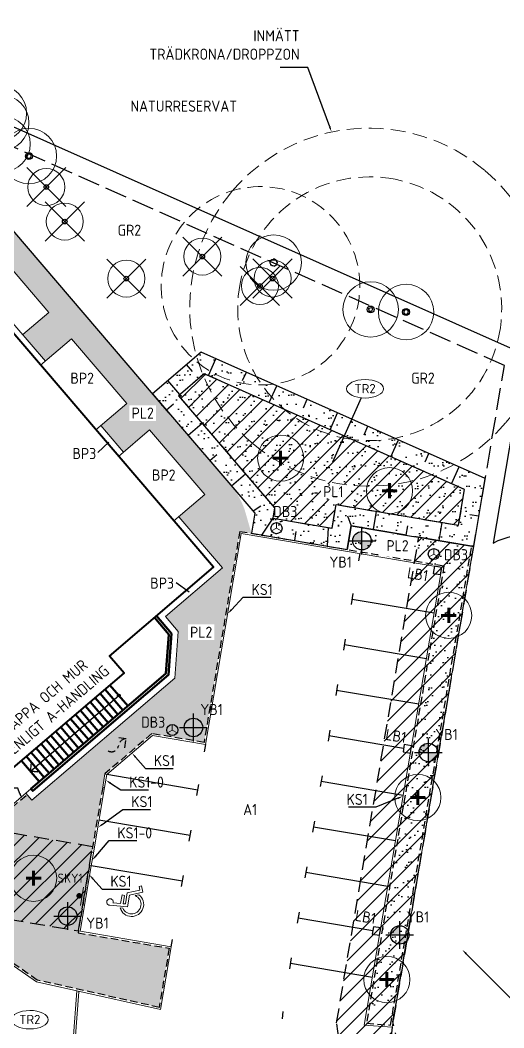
# Model space of a CAD drawing. Header units: metres. Extents: x 0 to 172473, y 0 to 6580575.
# Drawn here: x 172409.3 to 172435.4, y 6580520.3 to 6580574.9 of the extents above; entities that cross this region are included whole.
import ezdxf
from ezdxf import colors
from ezdxf.entities.mleader import LeaderData, LeaderLine
from ezdxf.enums import TextEntityAlignment as Align
from ezdxf.math import Vec2, Vec3

# ---------------------------------------------------------------- set-up
doc = ezdxf.new("R2010")
doc.units = ezdxf.units.M
doc.header["$LTSCALE"] = 0.2
for name, pattern in [('DASHED', [6, 4, -2]), ('DASHED_2', [3, 2, -1]), ('FASTGR', [8, 6, -2]), ('KANTSTOD1', [3, 2, -1]), ('SLANTFOT', [1000001.0, 1000000.0, 1]), ('SLANTKRON', [1000001.0, 1000000.0, 1])]:
    doc.linetypes.add(name, pattern=pattern)
for name, color, linetype, lineweight in [('L-01S---EIN_', 6, 'Continuous', 40), ('L-DC----H1- (HÅRDGJORDA YTOR)_', 1, 'Continuous', 13), ('L-DCL--PEJN (PLANTERINGSYTOR)', 3, 'Continuous', 25), ('L-DDB22-EIN (träd symbol)', 3, 'Continuous', 50), ('L-DEE---EJN (väg- och ytmarkering)', 9, 'Continuous', 25), ('L-DEF01-EIN (fundamnet för vägskyltar)_', 1, 'Continuous', 18), ('L-GBC---E-N', 1, 'Continuous', 50), ('L-träd_inmätt krona dropzon', 4, 'DASHED', 18), ('Z-ADMFGR---(fastighetsgräns)', 1, 'FASTGR', 25), ('Z-VEGLTAEIE', 3, 'Continuous', 25), ('Z-VEGLTAEIR', 3, 'Continuous', 25)]:
    doc.layers.add(name, color=color, linetype=linetype, lineweight=lineweight)
for name, color, linetype in [('L-1600-T2-', 3, 'Continuous'), ('L-1822---N-', 1, 'Continuous'), ('L-DC----T1- Överbyggnad beteckning', 1, 'Continuous'), ('L-DDB2--T4-', 1, 'Continuous'), ('L-DDB2--T9-', 1, 'Continuous'), ('L-DE----T1-', 1, 'Continuous'), ('L-DE----T4-', 1, 'Continuous'), ('L-E-O------', 6, 'BH90-ENTREPGRANS'), ('L-raster plantering1', 9, 'Continuous'), ('L-raster trädgrop1', 9, 'Continuous'), ('L-träd_inmätt stam_', 4, 'Continuous'), ('L-utbredning trädgrop1', 8, 'DASHED'), ('M-001-10_text sitplan', 3, 'Continuous'), ('M-232_slänt', 4, 'Continuous'), ('M-232A SLÄNTKRÖN', 4, 'SLANTKRON'), ('M-232B SLÄNTFOT', 4, 'SLANTFOT'), ('M-236 KANTSTÖD', 1, 'KANTSTOD_DOUBLE_TYP1_1-200_20V'), ('M-239A_trappa', 3, 'Continuous'), ('M-282_ytskiktsbeteckningar', 3, 'Continuous'), ('M-423_VA-punkt', 3, 'Continuous'), ('M-423_VA-punkt_linjeavvattning', 4, 'DASHED_2'), ('M-714_El-tele_punkt', 1, 'Continuous'), ('R-P-----T1-', 1, 'Continuous'), ('R-P-----T4-', 1, 'Continuous')]:
    doc.layers.add(name, color=color, linetype=linetype)
doc.styles.add('Beteckningar', font='isocp2.shx')
doc.styles.add('ISOCP', font='isocp.shx')
doc.styles.add('ISOCPEUR', font='isocpeur.ttf', dxfattribs={"height": 3.5})
doc.styles.get("Standard").update_dxf_attribs({"font": 'arial.ttf'})
doc.linetypes.add('BH90-ENTREPGRANS', pattern='A,12,-3,[1,BH90K.SHX,S=1,R=0,X=0,Y=0],-3', length=18)
doc.linetypes.add('KANTSTOD_DOUBLE_TYP1_1-200_20V', pattern='A,0.25,[2,K.SHX,S=0.1,R=0,X=0,Y=1],0.5,[2,K.SHX,S=0.1,R=0,X=0,Y=1],0.5,[2,K.SHX,S=0.1,R=0,X=0,Y=1],0.5,[2,K.SHX,S=0.1,R=0,X=0,Y=1],0.5,[2,K.SHX,S=0.1,R=0,X=0,Y=1],0.5,[2,K.SHX,S=0.1,R=0,X=0,Y=1],0.5,[2,K.SHX,S=0.1,R=0,X=0,Y=1],1.75', length=5)
pattern_1 = [(82.5, (0, 0), (-0.703506591955, 0.65896356127), [0, -0.76, 0, -0.85, 0, -0.8125]), (52.5, (0, 0), (-0.37206875537, 1.62348986485), [0, -0.41, 0, -0.685, 0, -0.2625]), (12.5, (-0.4349, -0.4349), (1.09901463645, 1.10301619158), [0, -0.25, 0, -0.9, 0, -1.175]), (2.5, (-0.4349, -0.4349), (0.75252108178, 1.37313142542), [0, -0.125, 0, -0.59, 0, -0.675])]
pattern_2 = [(45, (0, 0), (-0.449012806053, 0.449012806053), [])]

# ---------------------------------------------------------------- blocks, each defined once
blk = doc.blocks.new('A$C119643F4')
at = {"lineweight": 9}
for p, q in [((492, 845), (408, 1807)), ((563, 1647), (598, 1246)), ((378, 1085), (365, 1239)), ((1071, 1246), (598, 1246)), ((610, 1105), (621, 986)), ((1071, 1105), (610, 1105)), ((1071, 1105), (1071, 1246)), ((1133, 845), (492, 845)), ((1229, 986), (621, 986)), ((1407, 157), (1133, 845)), ((1486, 340), (1229, 986)), ((1230, 348), (1153, 542)), ((1733, 287), (1407, 157)), ((1681, 418), (1486, 340)), ((1733, 287), (1681, 418))]:
    blk.add_line(p, q, dxfattribs=at)
for centre, radius, start, end in [((584, 1823), 177, 263.0201, 184.9956), ((653, 653), 653, 116.1872, 332.1153), ((653, 653), 512, 122.4297, 347.4422)]:
    blk.add_arc(centre, radius, start, end, dxfattribs=at)
blk = doc.blocks.new('*U5')
at = {"color": 0, "linetype": 'ByBlock', "lineweight": 18}
blk.add_circle((0, 0), 1.5, dxfattribs=at)
at = {"color": 0, "lineweight": -2}
blk.add_circle((0, 0), 0.187, dxfattribs=at)
at = {"layer": 'L-DDB2--T4-', "style": 'Beteckningar'}
for tag, p in [('NAMNLAT', (0.633, 0.182)), ('NAMNSVE', (0.633, -0.54))]:
    blk.add_attdef(tag, p, '', height=0.5, dxfattribs=at)
at = {"layer": 'L-DDB2--T9-', "style": 'Beteckningar'}
blk.add_attdef('ANM', (0.633, -1.261), '', height=0.5, dxfattribs=at)
blk = doc.blocks.new('Skylt')
at = {"color": 0, "linetype": 'ByBlock', "lineweight": -2}
blk.add_line((-0.5, -0.15), (0.5, -0.15), dxfattribs=at)
at = {"color": 0, "linetype": 'ByBlock', "lineweight": -2, "const_width": 0.15}
blk.add_lwpolyline([(-0.075, 0, 1), (0.075, 0, 1)], format="xyb", close=True, dxfattribs=at)
at = {"layer": 'L-DE----T1-', "style": 'Beteckningar'}
blk.add_attdef('BET', (0.504, 0.191), '', height=0.5, dxfattribs=at)
at = {"layer": 'L-DE----T4-', "style": 'Beteckningar'}
blk.add_attdef('ID', (0.504, -0.627), '', height=0.5, dxfattribs=at)
blk = doc.blocks.new('Belysningsstolpe')
at = {"linetype": 'ByBlock'}
h = blk.add_hatch(color=0, dxfattribs=at)
h.dxf.hatch_style = 1
h.paths.add_polyline_path([(-0.5, 0), (0, 0), (0, 0.5, 0.414214)])
h.paths.add_polyline_path([(0, -0.5, 0.414214), (0.5, 0), (0, 0)])
at = {"color": 0}
for p, q in [((0, -0.75), (0, 0.75)), ((-0.75, 0), (0.75, 0))]:
    blk.add_line(p, q, dxfattribs=at)
at = {"color": 0, "linetype": 'ByBlock'}
blk.add_circle((0, 0), 0.5, dxfattribs=at)
at = {"layer": 'L-DE----T1-', "style": 'Beteckningar'}
blk.add_attdef('BET', (0.54, 0.513), '', height=0.5, dxfattribs=at)
at = {"layer": 'L-DE----T4-', "style": 'Beteckningar'}
blk.add_attdef('ID', (0.54, -0.306), '', height=0.5, dxfattribs=at)
blk = doc.blocks.new('Lågpunktlinje')
blk.add_lwpolyline([(-1.166, 0.139, 0.487062), (-0.598, -0.042, -0.393108), (0, 0, 0.238658)], format="xyb")
blk.add_lwpolyline([(-0.379, -0.326), (0, 0), (-0.326, 0.379)])
blk = doc.blocks.new('DB-K')
at = {"color": 0, "linetype": 'ByBlock', "lineweight": 13}
for p in [(-0.26, -0.15), (0, 0.3), (0.26, -0.15)]:
    blk.add_line(p, (0, 0), dxfattribs=at)
at = {"color": 0, "linetype": 'ByBlock', "lineweight": -2}
blk.add_circle((0, 0), 0.3, dxfattribs=at)
at = {"layer": 'R-P-----T1-', "style": 'Beteckningar', "flags": 8}
blk.add_attdef('BET', (0.302, 0.301), '', height=0.5, dxfattribs=at)
at = {"layer": 'R-P-----T4-', "style": 'Beteckningar'}
blk.add_attdef('ID', (0.302, -0.502), '', height=0.5, dxfattribs=at)
blk = doc.blocks.new('DB')
at = {"color": 0, "linetype": 'ByBlock', "lineweight": -2}
blk.add_lwpolyline([(-0.2, -0.2), (0.2, -0.2), (0.2, 0.2), (-0.2, 0.2)], close=True, dxfattribs=at)
at = {"layer": 'R-P-----T1-', "style": 'Beteckningar', "flags": 8}
blk.add_attdef('BET', (0.347, 0.321), '', height=0.5, dxfattribs=at)
at = {"layer": 'R-P-----T4-', "style": 'Beteckningar'}
blk.add_attdef('ID', (0.347, -0.347), '', height=0.5, dxfattribs=at)
blk = doc.blocks.new('*U6')
at = {"color": 0, "linetype": 'ByBlock', "lineweight": 18}
blk.add_circle((0, 0), 1, dxfattribs=at)
at = {"color": 0, "lineweight": -2}
blk.add_circle((0, 0), 0.125, dxfattribs=at)
at = {"layer": 'L-DDB2--T4-', "style": 'Beteckningar'}
for tag, p in [('NAMNLAT', (0.633, 0.182)), ('NAMNSVE', (0.633, -0.54))]:
    blk.add_attdef(tag, p, '', height=0.5, dxfattribs=at)
at = {"layer": 'L-DDB2--T9-', "style": 'Beteckningar'}
blk.add_attdef('ANM', (0.633, -1.261), '', height=0.5, dxfattribs=at)
blk = doc.blocks.new('Rives')
at = {"color": 0, "linetype": 'ByBlock', "lineweight": -2}
for p, q in [((-1.061, -1.061), (1.061, 1.061)), ((-1.061, 1.061), (1.061, -1.061))]:
    blk.add_line(p, q, dxfattribs=at)
blk = doc.blocks.new('*U19')
at = {"color": 0, "linetype": 'ByBlock', "lineweight": 70}
for p, q in [((-0.4, 0), (0.4, 0)), ((0, -0.4), (0, 0.4))]:
    blk.add_line(p, q, dxfattribs=at)
at = {"color": 0, "lineweight": 13}
blk.add_circle((0, 0), 1.25, dxfattribs=at)
blk = doc.blocks.new('Ytskiktssymbol')
at = {"layer": 'L-DC----T1- Överbyggnad beteckning', "color": 4, "lineweight": 13, "transparency": 16777216}
blk.add_ellipse((0, 0), major_axis=(1, 0), ratio=0.5, dxfattribs=at)
at = {"transparency": 16777216, "style": 'ISOCPEUR'}
blk.add_attdef('0', text='', height=0.5, dxfattribs=at).set_placement((0, -0.238), align=Align.CENTER)
blk = doc.blocks.new('_DotSmall')
at = {"color": 0, "linetype": 'ByBlock', "const_width": 0.5}
blk.add_lwpolyline([(-0.0625, 0, 1), (0.0625, 0, 1)], format="xyb", close=True, dxfattribs=at)

msp = doc.modelspace()

# ---------------------------------------------------------------- hatches: boundary and pattern name
at = {"layer": 'L-raster plantering1'}
h = msp.add_hatch(dxfattribs=at)
h.set_pattern_fill('AR-SAND', color=256, scale=0.5, angle=45)
h.set_pattern_definition(pattern_1)
edge = h.paths.add_edge_path()
edge.add_line((172410.483, 6580559.449), (172410.798, 6580559.08))
edge.add_line((172410.798, 6580559.08), (172409.392, 6580557.878))
edge.add_line((172409.392, 6580557.878), (172410.621, 6580556.441))
edge.add_line((172410.621, 6580556.441), (172412.026, 6580557.644))
edge.add_line((172412.026, 6580557.644), (172415.016, 6580554.148))
edge.add_line((172415.016, 6580554.148), (172413.611, 6580552.946))
edge.add_line((172413.611, 6580552.946), (172414.839, 6580551.509))
edge.add_line((172414.839, 6580551.509), (172416.245, 6580552.712))
edge.add_line((172416.245, 6580552.712), (172419.235, 6580549.216))
edge.add_line((172419.235, 6580549.216), (172417.829, 6580548.014))
edge.add_line((172417.829, 6580548.014), (172420.198, 6580545.244))
edge.add_line((172420.198, 6580545.244), (172417.12, 6580542.611))
edge.add_line((172417.12, 6580542.611), (172417.807, 6580541.808))
edge.add_line((172417.807, 6580541.808), (172417.61, 6580539.28))
edge.add_line((172417.61, 6580539.28), (172409.891, 6580532.678))
edge.add_line((172409.891, 6580532.678), (172409.631, 6580532.982))
edge.add_line((172409.631, 6580532.982), (172407.444, 6580531.111))
edge.add_line((172407.444, 6580531.111), (172407.432, 6580524.828))
edge.add_line((172407.432, 6580524.828), (172410.179, 6580522.932))
edge.add_line((172410.179, 6580522.932), (172416.771, 6580521.45))
edge.add_line((172416.771, 6580521.45), (172417.313, 6580524.657))
edge.add_line((172417.313, 6580524.657), (172412.383, 6580525.492))
edge.add_line((172412.383, 6580525.492), (172413.841, 6580534.105))
edge.add_line((172413.841, 6580534.105), (172416.379, 6580536.275))
edge.add_line((172416.379, 6580536.275), (172419.198, 6580535.798))
edge.add_line((172419.198, 6580535.798), (172421.131, 6580547.224))
edge.add_line((172421.131, 6580547.224), (172421.76, 6580547.118))
edge.add_line((172421.76, 6580547.118), (172421.448, 6580548.219))
edge.add_arc((172417.599, 6580547.128), 4, 15.8282, 40.5405)
edge.add_line((172420.639, 6580549.728), (172408.557, 6580563.854))
edge.add_line((172408.557, 6580563.854), (172406.087, 6580561.742))
edge.add_line((172406.087, 6580561.742), (172406.682, 6580561.047))
edge.add_line((172406.682, 6580561.047), (172408.088, 6580562.249))
edge.add_line((172408.088, 6580562.249), (172408.403, 6580561.881))
edge.add_line((172408.403, 6580561.881), (172410.483, 6580559.449))
h = msp.add_hatch(dxfattribs=at)
h.set_pattern_fill('AR-SAND', color=256, scale=0.5, angle=45)
h.set_pattern_definition(pattern_1)
h.paths.add_polyline_path([(172433.673, 6580546.421), (172427.165, 6580547.522), (172426.948, 6580546.24), (172432.174, 6580545.356), (172428.152, 6580521.58), (172429.444, 6580521.482)])
at = {"layer": 'L-raster trädgrop1'}
h = msp.add_hatch(dxfattribs=at)
h.set_pattern_fill('ANSI31', color=256, scale=0.2)
h.set_pattern_definition([(45, (-19.9405, 11.3993), (-0.449012806053, 0.449012806053), [])])
h.paths.add_polyline_path([(172421.399, 6580550.378), (172417.817, 6580554.566), (172419.212, 6580555.759), (172426.253, 6580552.623), (172433.294, 6580549.487), (172432.966, 6580547.555), (172426.346, 6580548.675), (172426.129, 6580547.393), (172422.913, 6580547.937), (172423.008, 6580548.497)])
h = msp.add_hatch(dxfattribs=at)
h.set_pattern_fill('ANSI31', color=256, scale=0.2)
h.set_pattern_definition(pattern_2)
h.paths.add_polyline_path([(172433.771, 6580546.404), (172429.37, 6580520.39), (172429.271, 6580518.378), (172426.659, 6580518.582), (172426.365, 6580520.612), (172430.813, 6580546.905)])
h = msp.add_hatch(dxfattribs=at)
h.set_pattern_fill('ANSI31', color=256, scale=0.2)
h.set_pattern_definition(pattern_2)
h.paths.add_polyline_path([(172413.172, 6580530.152), (172407.444, 6580531.111), (172407.435, 6580526.43), (172412.4, 6580525.59), (172413.001, 6580529.14)])

# ---------------------------------------------------------------- linework, layer by layer
at = {"layer": 'L-01S---EIN_'}
msp.add_lwpolyline([(172391.698, 6580554.488), (172399.628, 6580545.217), (172399.905, 6580545.454), (172403.233, 6580541.563), (172402.956, 6580541.326), (172408.867, 6580534.414), (172414.871, 6580539.549), (172414.081, 6580540.472), (172419.705, 6580545.282), (172404.274, 6580563.323), (172398.65, 6580558.513), (172397.701, 6580559.623), (172391.698, 6580554.488)], dxfattribs=at)
at = {"layer": 'L-DC----H1- (HÅRDGJORDA YTOR)_'}
for points in [[(172410.621, 6580556.441), (172409.077, 6580558.246), (172404.312, 6580563.817), (172398.689, 6580559.007), (172397.74, 6580560.116), (172391.204, 6580554.526), (172391.432, 6580554.26)], [(172406.682, 6580561.047), (172408.088, 6580562.249), (172410.798, 6580559.08), (172409.392, 6580557.878)], [(172410.355, 6580556.214), (172412.026, 6580557.644), (172415.016, 6580554.148), (172413.345, 6580552.718)], [(172414.839, 6580551.509), (172413.611, 6580552.946)], [(172417.563, 6580547.786), (172419.235, 6580549.216), (172416.245, 6580552.712), (172414.573, 6580551.282)], [(172409.891, 6580532.678), (172417.61, 6580539.28), (172417.807, 6580541.808), (172417.12, 6580542.611), (172420.198, 6580545.244), (172417.829, 6580548.014)], [(172421.213, 6580547.109), (172419.28, 6580535.683)], [(172433.705, 6580546.01), (172429.37, 6580520.385), (172427.867, 6580520.498), (172432.059, 6580545.274), (172421.213, 6580547.109)], [(172419.28, 6580535.683), (172419.28, 6580535.683), (172416.408, 6580536.169), (172413.933, 6580534.052)], [(172413.199, 6580529.715), (172413.816, 6580533.362), (172413.933, 6580534.052)], [(172413.841, 6580534.105), (172413.718, 6580533.379)], [(172413.933, 6580534.052), (172413.841, 6580534.105)], [(172409.832, 6580533.285), (172407.344, 6580531.157), (172407.332, 6580524.776), (172410.138, 6580522.839), (172416.852, 6580521.33)], [(172413.816, 6580533.362), (172413.718, 6580533.379)], [(172409.566, 6580533.058), (172409.891, 6580532.678)], [(172413.117, 6580529.83), (172413.001, 6580529.14)], [(172413.099, 6580529.123), (172413.199, 6580529.715)], [(172413.216, 6580529.813), (172413.117, 6580529.83)], [(172413.099, 6580529.123), (172412.499, 6580525.573)], [(172413.099, 6580529.123), (172413.001, 6580529.14)], [(172412.4, 6580525.59), (172417.429, 6580524.739)], [(172417.429, 6580524.739), (172416.852, 6580521.33)], [(172412.12, 6580519.681), (172412.322, 6580522.348)], [(172412.22, 6580519.673), (172412.418, 6580522.298)], [(172429.171, 6580518.383), (172429.37, 6580520.39)]]:
    msp.add_lwpolyline(points, dxfattribs=at)
msp.add_lwpolyline([(172417.003, 6580553.82), (172417.004, 6580553.819, -0.000165)], format="xyb", close=True, dxfattribs=at)
at = {"layer": 'L-DCL--PEJN (PLANTERINGSYTOR)'}
for points in [[(172417.308, 6580553.623), (172407.359, 6580565.254), (172398.145, 6580567.834)], [(172433.673, 6580546.421), (172427.165, 6580547.522), (172426.948, 6580546.24)]]:
    msp.add_lwpolyline(points, dxfattribs=at)
at = {"layer": 'L-DEE---EJN (väg- och ytmarkering)'}
for points in [[(172427.622, 6580546.025), (172427.553, 6580545.631)], [(172427.255, 6580543.856), (172427.155, 6580543.264)], [(172427.205, 6580543.56), (172431.642, 6580542.809)], [(172426.838, 6580541.391), (172426.738, 6580540.799)], [(172426.788, 6580541.095), (172431.225, 6580540.344)], [(172426.421, 6580538.926), (172426.321, 6580538.334)], [(172426.371, 6580538.63), (172430.808, 6580537.879)], [(172426.004, 6580536.461), (172425.904, 6580535.869)], [(172425.954, 6580536.165), (172429.996, 6580535.481)], [(172419.28, 6580535.683), (172419.213, 6580535.289)], [(172418.863, 6580533.218), (172413.933, 6580534.052)], [(172425.587, 6580533.996), (172425.487, 6580533.404)], [(172418.813, 6580532.922), (172418.913, 6580533.514)], [(172425.537, 6580533.7), (172429.974, 6580532.949)], [(172418.446, 6580530.753), (172413.516, 6580531.587)], [(172425.17, 6580531.531), (172425.07, 6580530.939)], [(172425.12, 6580531.235), (172429.557, 6580530.484)], [(172418.396, 6580530.457), (172418.496, 6580531.049)], [(172418.029, 6580528.289), (172413.099, 6580529.123)], [(172424.753, 6580529.066), (172424.653, 6580528.474)], [(172417.979, 6580527.993), (172418.079, 6580528.585)], [(172424.703, 6580528.77), (172429.14, 6580528.019)], [(172424.336, 6580526.601), (172424.236, 6580526.009)], [(172424.286, 6580526.305), (172428.328, 6580525.621)], [(172417.429, 6580524.739), (172417.495, 6580525.134)], [(172423.919, 6580524.136), (172423.819, 6580523.544)], [(172423.869, 6580523.84), (172428.306, 6580523.089)], [(172423.448, 6580520.832), (172423.478, 6580521.231)]]:
    msp.add_lwpolyline(points, dxfattribs=at)
at = {"layer": 'L-E-O------'}
msp.add_lwpolyline([(172458.599, 6580517.399), (172453.24, 6580520.672), (172449.214, 6580522.332), (172447.122, 6580522.893), (172444.8, 6580523.347, 0.492347), (172434.907, 6580507.1)], format="xyb", dxfattribs=at)
at = {"layer": 'L-GBC---E-N'}
for points in [[(172416.627, 6580542.65), (172417.447, 6580541.69), (172417.273, 6580539.452), (172409.93, 6580533.171), (172409.832, 6580533.285)], [(172416.513, 6580542.552), (172417.293, 6580541.64), (172417.128, 6580539.525), (172409.832, 6580533.285)], [(172415.076, 6580537.77), (172414.111, 6580538.899)], [(172414.278, 6580537.088), (172413.313, 6580538.216)], [(172414.544, 6580537.315), (172413.579, 6580538.444)], [(172414.81, 6580537.543), (172413.845, 6580538.671)], [(172413.746, 6580536.633), (172412.781, 6580537.761)], [(172414.012, 6580536.86), (172413.047, 6580537.989)], [(172412.948, 6580535.95), (172411.983, 6580537.079)], [(172413.214, 6580536.178), (172412.249, 6580537.306)], [(172413.48, 6580536.405), (172412.515, 6580537.534)], [(172412.416, 6580535.495), (172411.451, 6580536.624)], [(172412.682, 6580535.723), (172411.717, 6580536.851)], [(172411.884, 6580535.04), (172410.919, 6580536.169)], [(172412.15, 6580535.268), (172411.185, 6580536.396)], [(172411.086, 6580534.358), (172410.121, 6580535.486)], [(172411.352, 6580534.585), (172410.387, 6580535.714)], [(172411.618, 6580534.813), (172410.653, 6580535.941)], [(172410.554, 6580533.903), (172409.589, 6580535.031)], [(172410.82, 6580534.13), (172409.855, 6580535.259)], [(172410.288, 6580533.675), (172409.323, 6580534.804)]]:
    msp.add_lwpolyline(points, dxfattribs=at)
at = {"layer": 'L-träd_inmätt krona dropzon'}
for points in [[(172429.535, 6580566.283, 0.414214), (172421.153, 6580560.651, 0.414214), (172426.785, 6580552.269)], [(172424.666, 6580565.316, 0.414214), (172417.456, 6580562.932, 0.414214), (172419.841, 6580555.722)], [(172424.666, 6580565.316, -0.414214), (172427.05, 6580558.106, -0.414214), (172419.841, 6580555.722)]]:
    msp.add_lwpolyline(points, format="xyb", dxfattribs=at)
at = {"layer": 'L-träd_inmätt stam_'}
for points, elevation in [([(172409.836, 6580567.477, 0.414206), (172409.792, 6580567.652, 0.414206), (172409.617, 6580567.608)], 28.974), ([(172409.836, 6580567.477, -0.414206), (172409.661, 6580567.433, -0.414206), (172409.617, 6580567.608)], 28.974), ([(172422.996, 6580561.589, -0.414214), (172422.777, 6580561.742, -0.414214), (172422.93, 6580561.962)], 28.853), ([(172422.996, 6580561.589, 0.414214), (172423.15, 6580561.809, 0.414214), (172422.93, 6580561.962)], 28.853), ([(172428.108, 6580559.243, -0.414214), (172428.215, 6580559.338, -0.414214), (172428.309, 6580559.231)], 28.488), ([(172428.108, 6580559.243, 0.414214), (172428.203, 6580559.136, 0.414214), (172428.309, 6580559.231)], 28.488), ([(172430.245, 6580559.142, 0.414202), (172430.085, 6580559.218, 0.414202), (172430.009, 6580559.058)], 28.777), ([(172430.009, 6580559.058, 0.414202), (172430.169, 6580558.982, 0.414202), (172430.245, 6580559.142)], 28.777)]:
    msp.add_lwpolyline(points, format="xyb", dxfattribs=dict(at, elevation=elevation))
at = {"layer": 'L-utbredning trädgrop1'}
msp.add_lwpolyline([(172429.37, 6580520.39), (172429.171, 6580518.388, -0.350205), (172429.96, 6580517.406), (172429.646, 6580512.6, 0.044035), (172429.657, 6580510.087, 0.069387), (172430.648, 6580505.64), (172433.986, 6580496.983), (172435.806, 6580492.234, -0.038973), (172436.789, 6580488.548), (172431.441, 6580491.001), (172431.521, 6580493.404), (172426.516, 6580506.262), (172426.167, 6580510.363), (172426.659, 6580518.582), (172426.365, 6580520.612), (172430.813, 6580546.905), (172433.771, 6580546.404)], format="xyb", close=True, dxfattribs=at)
msp.add_lwpolyline([(172407.435, 6580526.43), (172412.4, 6580525.59), (172413.001, 6580529.14), (172413.172, 6580530.152), (172407.444, 6580531.111)], close=True, dxfattribs=at)
at = {"layer": 'M-232_slänt'}
for points in [[(172418.574, 6580555.871), (172418.249, 6580556.251)], [(172419.437, 6580555.658), (172419.844, 6580556.572)], [(172421.285, 6580555.383), (172421.488, 6580555.84)], [(172417.895, 6580554.632), (172417.245, 6580555.392)], [(172422.726, 6580554.194), (172423.133, 6580555.107)], [(172417.552, 6580554.106), (172417.172, 6580553.781)], [(172424.573, 6580553.918), (172424.777, 6580554.375)], [(172426.014, 6580552.729), (172426.421, 6580553.642)], [(172419.102, 6580553.064), (172418.342, 6580552.414)], [(172427.862, 6580552.453), (172428.065, 6580552.91)], [(172429.303, 6580551.264), (172429.71, 6580552.178)], [(172419.892, 6580551.371), (172419.512, 6580551.046)], [(172431.151, 6580550.989), (172431.354, 6580551.445)], [(172432.591, 6580549.8), (172432.998, 6580550.713)], [(172421.442, 6580550.328), (172420.682, 6580549.678)], [(172422.272, 6580548.588), (172421.847, 6580548.316)], [(172426.951, 6580548.065), (172427.165, 6580547.522)], [(172428.512, 6580548.308), (172428.345, 6580547.322)], [(172433.574, 6580548.141), (172434.067, 6580548.058)], [(172422.913, 6580547.937), (172422.311, 6580547.025)], [(172432.061, 6580547.708), (172431.895, 6580546.722)], [(172424.169, 6580547.217), (172424.086, 6580546.724)], [(172425.904, 6580547.431), (172425.86, 6580546.424)]]:
    msp.add_lwpolyline(points, dxfattribs=at)
at = {"layer": 'M-236 KANTSTÖD', "color": 4, "linetype": 'KANTSTOD1'}
for points in [[(172421.131, 6580547.224), (172419.198, 6580535.798), (172416.379, 6580536.275), (172413.841, 6580534.105)], [(172421.131, 6580547.224), (172432.174, 6580545.356), (172427.984, 6580520.59), (172429.287, 6580520.491), (172433.673, 6580546.421)], [(172413.718, 6580533.379), (172413.117, 6580529.83)], [(172413.001, 6580529.14), (172412.383, 6580525.492), (172417.313, 6580524.657), (172416.771, 6580521.45), (172410.179, 6580522.932), (172407.432, 6580524.828), (172407.444, 6580531.111), (172409.631, 6580532.982)]]:
    msp.add_lwpolyline(points, dxfattribs=at)
at = {"layer": 'M-239A_trappa', "color": 8, "flags": 128}
msp.add_lwpolyline([(172409.828, 6580534.644), (172409.806, 6580534.24), (172410.208, 6580534.199), (172409.806, 6580534.24), (172414.593, 6580538.335)], dxfattribs=at)
at = {"layer": 'M-239A_trappa', "color": 8}
msp.add_circle((172414.593, 6580538.335), 0.0712, dxfattribs=at)
at = {"layer": 'M-282_ytskiktsbeteckningar', "color": 4}
msp.add_lwpolyline([(172427.691, 6580554.453), (172426.139, 6580550.961)], dxfattribs=at)
at = {"layer": 'Z-ADMFGR---(fastighetsgräns)'}
msp.add_lwpolyline([(172378.651, 6580380.529), (172425.575, 6580454.653), (172426.849, 6580457.913), (172433.208, 6580474.19), (172436.899, 6580487.694), (172429.419, 6580520.675), (172435.446, 6580556.197), (172396.353, 6580573.608), (172353.112, 6580493.014), (172347.942, 6580483.424)], dxfattribs=at)

# ---------------------------------------------------------------- block references
at = {"layer": 'L-DDB22-EIN (träd symbol)'}
for p in [(172423.343, 6580551.188), (172429.233, 6580549.425), (172432.431, 6580542.676), (172430.762, 6580532.816), (172409.982, 6580528.442), (172429.087, 6580522.957)]:
    msp.add_blockref('*U19', p, dxfattribs=at)
at = {"layer": 'L-DEE---EJN (väg- och ytmarkering)', "xscale": 0.001, "yscale": 0.001, "zscale": 0.001, "rotation": 80.39795723203962}
msp.add_blockref('A$C119643F4', (172415.815, 6580526.274), dxfattribs=at)
at = {"layer": 'L-DEF01-EIN (fundamnet för vägskyltar)_'}
ref = msp.add_blockref('Skylt', (172412.443, 6580527.493), dxfattribs=dict(at, rotation=80.39795721484634))
ref.add_attrib('BET', 'SKY1', (172411.277, 6580528.197), dxfattribs={"layer": 'L-DE----T1-', "height": 0.5, "style": 'Beteckningar'})
at = {"layer": 'M-423_VA-punkt'}
ref = msp.add_blockref('DB-K', (172423.116, 6580547.395), dxfattribs=at)
ref.add_attrib('BET', 'DB3', (172422.942, 6580547.993), dxfattribs={"layer": 'L-1600-T2-', "height": 0.6, "style": 'Beteckningar', "flags": 8})
ref = msp.add_blockref('DB-K', (172431.628, 6580545.992, 31.342), dxfattribs=at)
ref.add_attrib('BET', 'DB3', (172432.174, 6580545.66, 31.342), dxfattribs={"layer": 'L-1600-T2-', "height": 0.6, "style": 'Beteckningar', "flags": 8})
ref = msp.add_blockref('DB', (172431.828, 6580545.11), dxfattribs=dict(at, rotation=350.3979589494959))
ref.add_attrib('BET', 'LB1', (172430.158, 6580544.702), dxfattribs={"layer": 'L-1600-T2-', "height": 0.6, "rotation": 350.398, "style": 'Beteckningar', "flags": 8})
ref = msp.add_blockref('DB-K', (172417.48, 6580536.469), dxfattribs=at)
ref.add_attrib('BET', 'DB3', (172415.795, 6580536.592), dxfattribs={"layer": 'L-1600-T2-', "height": 0.6, "style": 'Beteckningar', "flags": 8})
ref = msp.add_blockref('DB', (172430.194, 6580535.448), dxfattribs=dict(at, rotation=350.3979589494959))
ref.add_attrib('BET', 'LB1', (172428.975, 6580535.944), dxfattribs={"layer": 'L-1600-T2-', "height": 0.6, "rotation": 350.398, "style": 'Beteckningar', "flags": 8})
ref = msp.add_blockref('DB', (172428.526, 6580525.588), dxfattribs=dict(at, rotation=350.3979589494959))
ref.add_attrib('BET', 'LB1', (172427.336, 6580526.146), dxfattribs={"layer": 'L-1600-T2-', "height": 0.6, "rotation": 350.398, "style": 'Beteckningar', "flags": 8})
at = {"layer": 'M-423_VA-punkt_linjeavvattning', "linetype": 'Continuous', "rotation": 40.74349562380758}
msp.add_blockref('Lågpunktlinje', (172414.986, 6580535.995), dxfattribs=at)
at = {"layer": 'M-714_El-tele_punkt'}
ref = msp.add_blockref('Belysningsstolpe', (172427.739, 6580546.715), dxfattribs=at)
ref.add_attrib('BET', 'YB1', (172425.978, 6580545.262), dxfattribs={"layer": 'L-1822---N-', "height": 0.6, "style": 'Beteckningar'})
ref = msp.add_blockref('Belysningsstolpe', (172418.625, 6580536.605), dxfattribs=at)
ref.add_attrib('BET', 'YB1', (172418.998, 6580537.28), dxfattribs={"layer": 'L-1822---N-', "height": 0.6, "style": 'Beteckningar'})
ref = msp.add_blockref('Belysningsstolpe', (172431.331, 6580535.255), dxfattribs=at)
ref.add_attrib('BET', 'YB1', (172431.704, 6580535.93), dxfattribs={"layer": 'L-1822---N-', "height": 0.6, "style": 'Beteckningar'})
ref = msp.add_blockref('Belysningsstolpe', (172411.827, 6580526.397), dxfattribs=at)
ref.add_attrib('BET', 'YB1', (172412.825, 6580525.718), dxfattribs={"layer": 'L-1822---N-', "height": 0.6, "style": 'Beteckningar'})
ref = msp.add_blockref('Belysningsstolpe', (172429.787, 6580525.374), dxfattribs=at)
ref.add_attrib('BET', 'YB1', (172430.161, 6580526.049), dxfattribs={"layer": 'L-1822---N-', "height": 0.6, "style": 'Beteckningar'})
at = {"layer": 'Z-VEGLTAEIE'}
for p in [(172408.1, 6580569.862, 29.324), (172408.229, 6580569.343, 28.989), (172408.302, 6580568.196, 28.866), (172409.726, 6580567.543, 28.974), (172422.963, 6580561.775, 28.853), (172428.209, 6580559.237, 28.488), (172430.127, 6580559.1, 28.777)]:
    msp.add_blockref('*U5', p, dxfattribs=at)
at = {"layer": 'Z-VEGLTAEIR'}
for name, p in [('Rives', (172410.668, 6580565.866)), ('*U6', (172410.668, 6580565.866)), ('Rives', (172411.663, 6580563.994, 29.53)), ('*U6', (172411.663, 6580563.994, 29.53)), ('Rives', (172419.106, 6580562.099, 29.754)), ('*U6', (172419.106, 6580562.099, 29.754)), ('Rives', (172414.994, 6580560.906, 34.381)), ('*U6', (172414.994, 6580560.906, 34.381)), ('Rives', (172422.905, 6580560.91, 28.84)), ('*U6', (172422.905, 6580560.91, 28.84)), ('Rives', (172422.221, 6580560.508, 28.853)), ('*U6', (172422.221, 6580560.508, 28.853))]:
    msp.add_blockref(name, p, dxfattribs=at)

# ---------------------------------------------------------------- leaders
at = {"layer": 'M-001-10_text sitplan', "color": 4}
ml = msp.add_multileader_mtext('Standard', dxfattribs=at)
ml.set_content('{\\C256;KS1}', color=4, style='ISOCP')
ml.set_leader_properties()
ml.build(insert=Vec2(0, 0))
ml.multileader.update_dxf_attribs({"text_left_attachment_type": 5, "text_right_attachment_type": 5, "dogleg_length": 0.36, "arrow_head_size": 0.3})
ctx = ml.context
ctx.base_point, ctx.char_height, ctx.arrow_head_size, ctx.landing_gap_size, ctx.plane_origin = Vec3(172421.681, 6580543.656), 0.6, 0.3, 0.09, Vec3(172424.829, 6580539.979)
ctx.left_attachment, ctx.right_attachment = 5, 5
notes = []
notes.append((ctx, [(0, (1, 1, 0), (172421.321, 6580543.656), (1, 0), 0.36, [(0, [(172420.478, 6580542.765)], 0, [])])]))
ctx.mtext.insert, ctx.mtext.width, ctx.mtext.flow_direction = Vec3(172421.771, 6580544.376), 1.03536, 5
ml = msp.add_multileader_mtext('Standard', dxfattribs=at)
ml.set_content('{\\C256;KS1}', color=4, style='ISOCP')
ml.set_leader_properties()
ml.build(insert=Vec2(0, 0))
ml.multileader.update_dxf_attribs({"text_left_attachment_type": 5, "text_right_attachment_type": 5, "dogleg_length": 0.36, "arrow_head_size": 0.3})
ctx = ml.context
ctx.base_point, ctx.char_height, ctx.arrow_head_size, ctx.landing_gap_size, ctx.plane_origin = Vec3(172416.394, 6580534.391), 0.6, 0.3, 0.09, Vec3(172419.346, 6580530.756)
ctx.left_attachment, ctx.right_attachment = 5, 5
notes.append((ctx, [(0, (1, 1, 0), (172416.034, 6580534.391), (1, 0), 0.36, [(0, [(172415.299, 6580535.22)], 0, [])])]))
ctx.mtext.insert, ctx.mtext.width, ctx.mtext.flow_direction = Vec3(172416.484, 6580535.111), 1.03536, 5
ml = msp.add_multileader_mtext('Standard', dxfattribs=at)
ml.set_content('{\\C256;KS1}', color=4, style='ISOCP')
ml.set_leader_properties()
ml.build(insert=Vec2(0, 0))
ml.multileader.update_dxf_attribs({"text_left_attachment_type": 5, "text_right_attachment_type": 5, "dogleg_length": 0.36, "arrow_head_size": 0.3})
ctx = ml.context
ctx.base_point, ctx.char_height, ctx.arrow_head_size, ctx.landing_gap_size, ctx.plane_origin = Vec3(172407.502, 6580533.314), 0.6, 0.3, 0.09, Vec3(172410.904, 6580529.56)
ctx.left_attachment, ctx.right_attachment, ctx.text_align_type = 5, 5, 2
notes.append((ctx, [(1, (1, 1, 0), (172409.125, 6580533.314), (-1, 0), 0.36, [(0, [(172409.35, 6580532.742)], 0, [])])]))
ctx.mtext.insert, ctx.mtext.width, ctx.mtext.alignment, ctx.mtext.flow_direction = Vec3(172408.675, 6580534.034), 1.03536, 3, 5
ml = msp.add_multileader_mtext('Standard', dxfattribs=at)
ml.set_content('{\\C256;KS1-0}', color=4, style='ISOCP')
ml.set_leader_properties()
ml.build(insert=Vec2(0, 0))
ml.multileader.update_dxf_attribs({"text_left_attachment_type": 5, "text_right_attachment_type": 5, "dogleg_length": 0.36, "arrow_head_size": 0.3})
ctx = ml.context
ctx.base_point, ctx.char_height, ctx.arrow_head_size, ctx.landing_gap_size, ctx.plane_origin = Vec3(172415.06, 6580533.228), 0.6, 0.3, 0.09, Vec3(172418.234, 6580530.97)
ctx.left_attachment, ctx.right_attachment = 5, 5
notes.append((ctx, [(0, (1, 1, 0), (172414.7, 6580533.228), (1, 0), 0.36, [(0, [(172413.883, 6580533.756)], 0, [])])]))
ctx.mtext.insert, ctx.mtext.width, ctx.mtext.flow_direction = Vec3(172415.15, 6580533.948), 1.03536, 5
ml = msp.add_multileader_mtext('Standard', dxfattribs=at)
ml.set_content('{\\C256;KS1}', color=4, style='ISOCP')
ml.set_leader_properties()
ml.build(insert=Vec2(0, 0))
ml.multileader.update_dxf_attribs({"text_left_attachment_type": 5, "text_right_attachment_type": 5, "dogleg_length": 0.36, "arrow_head_size": 0.3})
ctx = ml.context
ctx.base_point, ctx.char_height, ctx.arrow_head_size, ctx.landing_gap_size, ctx.plane_origin = Vec3(172415.174, 6580532.171), 0.6, 0.3, 0.09, Vec3(172417.799, 6580528.396)
ctx.left_attachment, ctx.right_attachment = 5, 5
notes.append((ctx, [(0, (1, 1, 0), (172414.814, 6580532.171), (1, 0), 0.36, [(0, [(172413.447, 6580531.182)], 0, [])])]))
ctx.mtext.insert, ctx.mtext.width, ctx.mtext.flow_direction = Vec3(172415.264, 6580532.891), 1.03536, 5
ml = msp.add_multileader_mtext('Standard', dxfattribs=at)
ml.set_content('{\\C256;KS1}', color=4, style='ISOCP')
ml.set_leader_properties()
ml.build(insert=Vec2(0, 0))
ml.multileader.update_dxf_attribs({"text_left_attachment_type": 5, "text_right_attachment_type": 5, "dogleg_length": 0.36, "arrow_head_size": 0.3})
ctx = ml.context
ctx.base_point, ctx.char_height, ctx.arrow_head_size, ctx.landing_gap_size, ctx.plane_origin = Vec3(172426.876, 6580532.295), 0.6, 0.3, 0.09, Vec3(172434.314, 6580530.1)
ctx.left_attachment, ctx.right_attachment, ctx.text_align_type = 5, 5, 2
notes.append((ctx, [(1, (1, 1, 0), (172428.499, 6580532.295), (-1, 0), 0.36, [(0, [(172429.963, 6580532.886)], 0, [])])]))
ctx.mtext.insert, ctx.mtext.width, ctx.mtext.alignment, ctx.mtext.flow_direction = Vec3(172428.049, 6580533.015), 1.03536, 3, 5
ml = msp.add_multileader_mtext('Standard', dxfattribs=at)
ml.set_content('{\\C256;KS1-0}', color=4, style='ISOCP')
ml.set_leader_properties()
ml.build(insert=Vec2(0, 0))
ml.multileader.update_dxf_attribs({"text_left_attachment_type": 5, "text_right_attachment_type": 5, "dogleg_length": 0.36, "arrow_head_size": 0.3})
ctx = ml.context
ctx.base_point, ctx.char_height, ctx.arrow_head_size, ctx.landing_gap_size, ctx.plane_origin = Vec3(172414.422, 6580530.479), 0.6, 0.3, 0.09, Vec3(172417.501, 6580526.633)
ctx.left_attachment, ctx.right_attachment = 5, 5
notes.append((ctx, [(0, (1, 1, 0), (172414.062, 6580530.479), (1, 0), 0.36, [(0, [(172413.149, 6580529.419)], 0, [])])]))
ctx.mtext.insert, ctx.mtext.width, ctx.mtext.flow_direction = Vec3(172414.512, 6580531.199), 1.03536, 5
ml = msp.add_multileader_mtext('Standard', dxfattribs=at)
ml.set_content('{\\C256;KS1}', color=4, style='ISOCP')
ml.set_leader_properties()
ml.build(insert=Vec2(0, 0))
ml.multileader.update_dxf_attribs({"text_left_attachment_type": 5, "text_right_attachment_type": 5, "dogleg_length": 0.36, "arrow_head_size": 0.3})
ctx = ml.context
ctx.base_point, ctx.char_height, ctx.arrow_head_size, ctx.landing_gap_size, ctx.plane_origin = Vec3(172414.045, 6580527.86), 0.6, 0.3, 0.09, Vec3(172416.997, 6580524.225)
ctx.left_attachment, ctx.right_attachment = 5, 5
notes.append((ctx, [(0, (1, 1, 0), (172413.685, 6580527.86), (1, 0), 0.36, [(0, [(172412.982, 6580528.644)], 0, [])])]))
ctx.mtext.insert, ctx.mtext.width, ctx.mtext.flow_direction = Vec3(172414.135, 6580528.58), 1.03536, 5
ml = msp.add_multileader_mtext('Standard', dxfattribs=at)
ml.set_content('{\\C256;GRÄSFRI ÄNGSFRÖBLANDNING - VÄGSLÄNT + ETTÅRINGAR}', color=4, style='ISOCP')
ml.set_leader_properties()
ml.build(insert=Vec2(0, 0))
ml.multileader.update_dxf_attribs({"text_left_attachment_type": 5, "text_right_attachment_type": 5, "dogleg_length": 0.36, "arrow_head_size": 0.3})
ctx = ml.context
ctx.base_point, ctx.char_height, ctx.arrow_head_size, ctx.landing_gap_size, ctx.plane_origin = Vec3(172439.489, 6580518.585), 0.6, 0.3, 0.09, Vec3(172442.163, 6580521.32)
ctx.left_attachment, ctx.right_attachment = 5, 5
notes.append((ctx, [(0, (1, 1, 0), (172439.129, 6580518.585), (1, 0), 0.36, [(0, [(172433.165, 6580524.572)], 0, [])])]))
ctx.mtext.insert, ctx.mtext.width, ctx.mtext.defined_height, ctx.mtext.flow_direction = Vec3(172439.579, 6580520.665), 13.1003, 2.123, 5
at = {"layer": 'M-282_ytskiktsbeteckningar'}
ml = msp.add_multileader_block('Standard', dxfattribs=at)
ml.set_content('Ytskiktssymbol', color=4)
ml.set_attribute('0', 'TR2', width=0)
ml.set_leader_properties(color=4)
ml.set_arrow_properties(name='DOTSMALL')
ml.build(insert=Vec2(0, 0))
ml.multileader.update_dxf_attribs({"has_dogleg": 0, "dogleg_length": 0, "arrow_head_size": 0.0004, "block_connection_type": 1})
ctx = ml.context
ctx.base_point, ctx.char_height, ctx.arrow_head_size, ctx.landing_gap_size, ctx.plane_origin, ctx.plane_x_axis, ctx.plane_y_axis = Vec3(172409.775, 6580520.785), 0.18, 0.0004, 0.09, Vec3(172409.471, 6580521.287), Vec3(0.999997, 0.002307), Vec3(-0.002307, 0.999997)
ctx.attachment_type = 1
notes.append((ctx, [(0, (0, 0, 0), (0, 0), (1, 0), 1, [])]))
ctx.block.insert, ctx.block.rotation = Vec3(172409.775, 6580520.785), 0.002307
for ctx, leaders in notes:
    for number, flags, end, landing, length, lines in leaders:
        leader = LeaderData()
        leader.index, (leader.has_last_leader_line, leader.has_dogleg_vector, leader.attachment_direction) = number, flags
        leader.last_leader_point, leader.dogleg_vector, leader.dogleg_length = Vec3(end), Vec3(landing), length
        for number, points, colour, breaks in lines:
            line = LeaderLine()
            line.index, line.vertices, line.color, line.breaks = number, Vec3.list(points), colors.encode_raw_color(colour), breaks
            leader.lines.append(line)
        ctx.leaders.append(leader)

# ---------------------------------------------------------------- next in the draw order: texts
at = {"layer": 'M-282_ytskiktsbeteckningar', "char_height": 0.6, "attachment_point": 1, "style": 'ISOCP', "bg_fill": 2}
for s, insert in [('NATURRESERVAT', (172415.221, 6580570.547)), ('PL2', (172429.064, 6580546.748))]:
    msp.add_mtext(s, dxfattribs=dict(at, insert=insert))
at = {"layer": 'M-282_ytskiktsbeteckningar', "char_height": 0.6, "attachment_point": 1, "style": 'ISOCP', "bg_fill": 3, "box_fill_scale": 1.2, "bg_fill_color": 256, "bg_fill_transparency": 0}
for s, insert in [('GR2', (172414.523, 6580563.828)), ('BP2', (172411.971, 6580555.816)), ('GR2', (172430.402, 6580555.822)), ('PL2', (172415.283, 6580553.927)), ('BP3', (172412.083, 6580551.736)), ('BP2', (172416.383, 6580550.574)), ('PL1', (172425.639, 6580549.674)), ('BP3', (172416.291, 6580544.722)), ('PL2', (172418.443, 6580542.063)), ('A1', (172421.317, 6580532.464))]:
    msp.add_mtext(s, dxfattribs=dict(at, insert=insert))

# ---------------------------------------------------------------- next in the draw order: hatches: boundary and pattern name
at = {"layer": 'L-raster plantering1'}
h = msp.add_hatch(dxfattribs=at)
h.set_pattern_fill('AR-SAND', color=256, scale=0.5, angle=45)
h.set_pattern_definition([(82.5, (0, -20), (-0.703506591955, 0.65896356127), [0, -0.76, 0, -0.85, 0, -0.8125]), (52.5, (0, -20), (-0.37206875537, 1.62348986485), [0, -0.41, 0, -0.685, 0, -0.2625]), (12.5, (-0.4349, -20.4349), (1.09901463645, 1.10301619158), [0, -0.25, 0, -0.9, 0, -1.175]), (2.5, (-0.4349, -20.4349), (0.75252108178, 1.37313142542), [0, -0.125, 0, -0.59, 0, -0.675])])
h.paths.add_polyline_path([(172419.042, 6580556.929), (172416.407, 6580554.676), (172421.944, 6580548.203), (172421.76, 6580547.118), (172426.948, 6580546.24), (172427.165, 6580547.522), (172433.788, 6580546.401), (172434.409, 6580550.085)])

# ---------------------------------------------------------------- next in the draw order: linework, layer by layer
at = {"layer": 'L-DCL--PEJN (PLANTERINGSYTOR)'}
msp.add_lwpolyline([(172419.042, 6580556.929), (172416.407, 6580554.676), (172421.944, 6580548.203), (172421.76, 6580547.118), (172426.948, 6580546.24), (172427.165, 6580547.522), (172433.788, 6580546.401), (172434.409, 6580550.085), (172419.042, 6580556.929)], dxfattribs=at)
at = {"layer": 'L-träd_inmätt krona dropzon'}
for points in [[(172421.862, 6580551.958, -0.414214), (172420.709, 6580565.618, -0.414214), (172434.369, 6580566.771)], [(172434.369, 6580566.771, -0.414214), (172435.522, 6580553.111, -0.414214), (172421.862, 6580551.958)], [(172429.535, 6580566.283, -0.414214), (172435.167, 6580557.901, -0.414214), (172426.785, 6580552.269)]]:
    msp.add_lwpolyline(points, format="xyb", dxfattribs=at)
at = {"layer": 'L-utbredning trädgrop1'}
msp.add_lwpolyline([(172422.913, 6580547.937), (172426.129, 6580547.393), (172426.346, 6580548.675), (172432.968, 6580547.554), (172433.294, 6580549.487), (172419.212, 6580555.759), (172417.817, 6580554.566), (172423.008, 6580548.497)], close=True, dxfattribs=at)
at = {"layer": 'M-232_slänt'}
msp.add_lwpolyline([(172430.203, 6580547.515), (172430.12, 6580547.022)], dxfattribs=at)
at = {"layer": 'M-232A SLÄNTKRÖN'}
msp.add_lwpolyline([(172419.042, 6580556.929), (172416.407, 6580554.676), (172421.944, 6580548.203), (172421.76, 6580547.118), (172426.948, 6580546.24), (172427.165, 6580547.522), (172433.788, 6580546.401), (172434.409, 6580550.085), (172419.042, 6580556.929)], dxfattribs=at)
at = {"layer": 'M-232B SLÄNTFOT'}
msp.add_lwpolyline([(172422.913, 6580547.937), (172426.129, 6580547.393), (172426.346, 6580548.675), (172432.968, 6580547.554), (172433.294, 6580549.487), (172419.212, 6580555.759), (172417.817, 6580554.566), (172423.008, 6580548.497)], close=True, dxfattribs=at)
at = {"layer": 'M-282_ytskiktsbeteckningar'}
for points in [[(172414.046, 6580552.06), (172413.456, 6580551.496)], [(172418.399, 6580543.923), (172417.695, 6580544.435)]]:
    msp.add_lwpolyline(points, dxfattribs=at)

# ---------------------------------------------------------------- next in the draw order: leaders
at = {"layer": 'M-001-10_text sitplan', "color": 4}
ml = msp.add_multileader_mtext('Standard', dxfattribs=at)
ml.set_content('{\\C256;INMÄTT TRÄDKRONA/DROPPZON}', color=4, style='ISOCP')
ml.set_leader_properties()
ml.build(insert=Vec2(0, 0))
ml.multileader.update_dxf_attribs({"text_left_attachment_type": 5, "text_right_attachment_type": 5, "dogleg_length": 0.36, "arrow_head_size": 0.3})
ctx = ml.context
ctx.base_point, ctx.char_height, ctx.arrow_head_size, ctx.landing_gap_size, ctx.plane_origin = Vec3(172415.753, 6580572.337), 0.6, 0.3, 0.09, Vec3(172418.902, 6580569.822)
ctx.left_attachment, ctx.right_attachment, ctx.text_align_type = 5, 5, 2
notes = []
notes.append((ctx, [(1, (1, 1, 0), (172424.816, 6580572.337), (-1, 0), 0.36, [(0, [(172426.097, 6580568.845)], 0, [])])]))
ctx.mtext.insert, ctx.mtext.width, ctx.mtext.alignment, ctx.mtext.flow_direction = Vec3(172424.366, 6580574.357), 1.03536, 3, 5
at = {"layer": 'M-282_ytskiktsbeteckningar'}
ml = msp.add_multileader_block('Standard', dxfattribs=at)
ml.set_content('Ytskiktssymbol', color=4)
ml.set_attribute('0', 'TR2', width=0)
ml.set_leader_properties(color=4)
ml.set_arrow_properties(name='DOTSMALL')
ml.build(insert=Vec2(0, 0))
ml.multileader.update_dxf_attribs({"has_dogleg": 0, "dogleg_length": 0, "arrow_head_size": 0.0004, "block_connection_type": 1})
ctx = ml.context
ctx.base_point, ctx.char_height, ctx.arrow_head_size, ctx.landing_gap_size, ctx.plane_origin, ctx.plane_x_axis, ctx.plane_y_axis = Vec3(172427.908, 6580554.942), 0.18, 0.0004, 0.09, Vec3(172427.605, 6580555.444), Vec3(0.999997, 0.002307), Vec3(-0.002307, 0.999997)
ctx.attachment_type = 1
notes.append((ctx, [(0, (0, 0, 0), (0, 0), (1, 0), 1, [])]))
ctx.block.insert, ctx.block.rotation = Vec3(172427.908, 6580554.942), 0.002307
for ctx, leaders in notes:
    for number, flags, end, landing, length, lines in leaders:
        leader = LeaderData()
        leader.index, (leader.has_last_leader_line, leader.has_dogleg_vector, leader.attachment_direction) = number, flags
        leader.last_leader_point, leader.dogleg_vector, leader.dogleg_length = Vec3(end), Vec3(landing), length
        for number, points, colour, breaks in lines:
            line = LeaderLine()
            line.index, line.vertices, line.color, line.breaks = number, Vec3.list(points), colors.encode_raw_color(colour), breaks
            leader.lines.append(line)
        ctx.leaders.append(leader)

# ---------------------------------------------------------------- next in the draw order: texts
at = {"layer": 'M-282_ytskiktsbeteckningar', "insert": (172407.885, 6580536.329), "char_height": 0.6, "attachment_point": 1, "rotation": 40.5405, "style": 'ISOCP', "bg_fill": 3, "box_fill_scale": 1.2, "bg_fill_color": 256, "bg_fill_transparency": 0}
msp.add_mtext('TRAPPA OCH MUR \\PENLIGT A-HANDLING', dxfattribs=at)

# ---------------------------------------------------------------- next in the draw order: linework, layer by layer
at = {"layer": 'L-E-O------'}
msp.add_lwpolyline([(172354.08, 6580496.933), (172395.911, 6580574.9), (172436.562, 6580556.794), (172434.831, 6580546.591), (172435.113, 6580546.729), (172436.263, 6580547.099)], dxfattribs=at)

doc.saveas('drawing.dxf')
